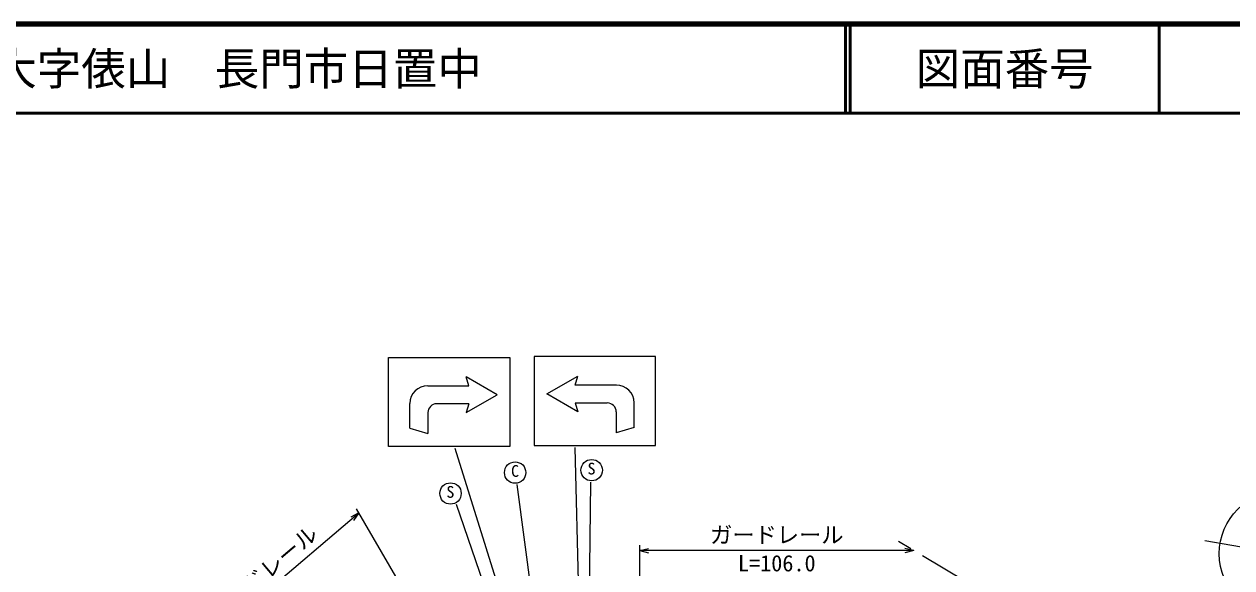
# Model space of a CAD drawing. Units: millimetres, scale not verified. Extents: x 40000 to 680000, y 20000 to 380000.
# Drawn here: x 416414 to 552152, y 318963 to 380000 of the extents above; entities that cross this region are included whole.
import ezdxf
from ezdxf.enums import TextEntityAlignment as Align

# ---------------------------------------------------------------- set-up
doc = ezdxf.new("R2010")
doc.units = ezdxf.units.MM
doc.header["$LTSCALE"] = 1000
doc.linetypes.add('CHAIN', pattern=[18.5, 12, -1.5, 3.5, -1.5])
for name, color, linetype, lineweight in [('M-BMK', 2, 'CHAIN', 13), ('M-BMK-SRVR', 3, 'Continuous', 13), ('M-STR-HTXT', 7, 'Continuous', 13), ('M-TTL', 2, 'Continuous', 140), ('M-TTL-LINE', 7, 'Continuous', 50), ('M-TTL-TXT', 7, 'Continuous', 13)]:
    doc.layers.add(name, color=color, linetype=linetype, lineweight=lineweight)
doc.styles.add('ＭＳ ゴシック', font='')
doc.styles.get('ＭＳ ゴシック').set_extended_font_data('MS Gothic')

msp = doc.modelspace()

# ---------------------------------------------------------------- linework, layer by layer
at = {"layer": 'M-BMK'}
msp.add_line((575397, 285818), (514682, 321922), dxfattribs=at)
at = {"layer": 'M-BMK-SRVR'}
msp.add_line((549105, 322048), (566495, 319045), dxfattribs=at)
msp.add_circle((557800, 320547), 7059, dxfattribs=at)
at = {"layer": 'M-STR-HTXT'}
for p, q in [((457358, 332602), (457358, 342592)), ((487392, 332689), (487392, 342678)), ((461773, 339403), (466396, 339403)), ((469573, 338394), (466110, 340393)), ((466396, 339403), (466110, 340393)), ((475177, 338480), (478641, 340480)), ((478355, 339489), (478641, 340480)), ((482977, 339489), (478355, 339489)), ((466110, 336394), (469573, 338394)), ((478641, 336481), (475177, 338480)), ((459773, 334633), (459773, 337403)), ((466396, 337385), (462791, 337385)), ((466396, 337385), (466110, 336394)), ((478355, 337471), (478641, 336481)), ((478355, 337471), (481960, 337471)), ((484977, 334719), (484977, 337489)), ((461791, 336385), (461791, 335426)), ((461791, 335426), (461791, 334048)), ((482960, 336471), (482960, 335512)), ((482960, 335512), (482960, 334134)), ((459773, 334633), (461791, 334048)), ((484977, 334719), (482960, 334134)), ((472570, 307739), (464858, 332357)), ((478965, 308436), (478335, 332488)), ((479847, 308475), (480117, 328583)), ((474557, 308036), (471826, 328334)), ((471401, 307465), (464998, 326054)), ((434793, 308848), (454041, 325122)), ((454041, 325122), (453116, 324667)), ((454041, 325122), (453439, 324285)), ((465113, 306177), (453779, 325571)), ((485602, 306041), (485602, 321515)), ((485602, 320894), (486602, 321144)), ((516411, 320894), (485602, 320894)), ((485602, 320894), (486602, 320644)), ((516411, 320894), (515411, 321144)), ((516411, 320894), (515411, 320644))]:
    msp.add_line(p, q, dxfattribs=at)
for points in [[(457358, 342592), (470997, 342592), (470997, 332602), (457358, 332602)], [(487392, 342678), (473754, 342678), (473754, 332689), (487392, 332689)]]:
    msp.add_lwpolyline(points, dxfattribs=at)
for centre in [(471600, 329662), (480199, 329926), (464334, 327309)]:
    msp.add_circle(centre, 1200, dxfattribs=at)
for centre, radius, start, end in [((461773, 337403), 2000, 90, 180), ((482977, 337489), 2000, 0, 90), ((462791, 336385), 1000, 90, 180), ((481960, 336471), 1000, 360, 90)]:
    msp.add_arc(centre, radius, start, end, dxfattribs=at)
for points, knots in [([(365904, 329958), (367061, 327540), (367488, 326594), (369012, 324805), (370421, 323152), (371420, 322395), (373183, 321125), (375388, 319537), (376806, 318911), (379234, 317691), (382278, 316162), (384163, 315697), (387249, 314256), (390524, 312727), (392291, 311730), (395509, 310085), (398231, 308693), (400048, 308365), (402460, 306487), (404725, 304723), (405665, 303339), (407449, 301089), (409199, 298882), (410054, 297542), (411538, 295147), (412883, 292975), (413794, 291811), (414700, 289422), (415674, 286852), (415520, 285212), (415954, 282498), (416273, 280502), (416308, 279362), (416663, 277373), (417003, 275459), (417234, 274378), (417907, 272555), (418129, 271954), (418479, 271706), (418634, 271085), (418785, 270482), (418761, 270180), (418700, 269495)], [0, 0, 0, 0, 1, 1, 1, 2, 2, 2, 3, 3, 3, 4, 4, 4, 5, 5, 5, 6, 6, 6, 7, 7, 7, 8, 8, 8, 9, 9, 9, 10, 10, 10, 11, 11, 11, 12, 12, 12, 13, 13, 13, 14, 14, 14, 14]), ([(368065, 330016), (369506, 327742), (370075, 326960), (371664, 325255), (373739, 323027), (375232, 322082), (377806, 320457), (380900, 318504), (382971, 318025), (386311, 316531), (390220, 314784), (392402, 313786), (396370, 312179), (399806, 310788), (401983, 310590), (405257, 308853), (407505, 307660), (408564, 306640), (410518, 305009), (413213, 302762), (414556, 301298), (416897, 298685), (419015, 296322), (420181, 294945), (421859, 292252), (423615, 289433), (424290, 287628), (425205, 284435), (425661, 282843), (425651, 281886), (425804, 280237), (425973, 278434), (425838, 277412), (425914, 275603), (425990, 273791), (425941, 272765), (426186, 270968), (426376, 269576), (426546, 268787), (427058, 267479), (427316, 266822), (427296, 266206), (427931, 265898), (428725, 265513), (429334, 265930), (430166, 266225), (431692, 266766), (432375, 267506), (433546, 268624), (435195, 270197), (435654, 271489), (437090, 273258), (438023, 274408), (438494, 275103), (439544, 276148), (439896, 276499), (440063, 276752), (440501, 276988), (440915, 277212), (441143, 277252), (441656, 277333)], [0, 0, 0, 0, 1, 1, 1, 2, 2, 2, 3, 3, 3, 4, 4, 4, 5, 5, 5, 6, 6, 6, 7, 7, 7, 8, 8, 8, 9, 9, 9, 10, 10, 10, 11, 11, 11, 12, 12, 12, 13, 13, 13, 14, 14, 14, 15, 15, 15, 16, 16, 16, 17, 17, 17, 18, 18, 18, 19, 19, 19, 20, 20, 20, 20])]:
    msp.add_open_spline(points, degree=3, knots=knots, dxfattribs=at)
at = {"layer": 'M-TTL'}
msp.add_line((680000, 380000), (40000, 380000), dxfattribs=at)
at = {"layer": 'M-TTL-LINE'}
for p, q in [((508747, 380000), (508747, 370000)), ((509247, 380000), (509247, 370000)), ((543997, 380000), (543997, 370000)), ((40000, 370000), (680000, 370000))]:
    msp.add_line(p, q, dxfattribs=at)

# ---------------------------------------------------------------- texts
at = {"layer": 'M-STR-HTXT', "style": 'ＭＳ ゴシック'}
for s, p in [('C', (471136, 330499)), ('S', (479735, 330763)), ('S', (463870, 328146))]:
    msp.add_text(s, height=1320, dxfattribs=at).set_placement(p, align=Align.TOP_LEFT)
msp.add_text('ガードレール', height=1833, rotation=40.214, dxfattribs=at).set_placement((444224, 317214), align=Align.BOTTOM_CENTER)
for s, p in [('ガードレール', (501006, 321194)), ('L=106.0', (501006, 318015))]:
    msp.add_text(s, height=1833, dxfattribs=at).set_placement(p, align=Align.BOTTOM_CENTER)
at = {"layer": 'M-TTL-TXT', "style": 'ＭＳ ゴシック'}
msp.add_text('地 名      長門市大字俵山\u3000長門市日置中', height=3666, dxfattribs=at).set_placement((370380, 375000), align=Align.MIDDLE_LEFT)
msp.add_text('図面番号', height=3666, dxfattribs=at).set_placement((526622, 375000), align=Align.MIDDLE_CENTER)

doc.saveas('drawing.dxf')
